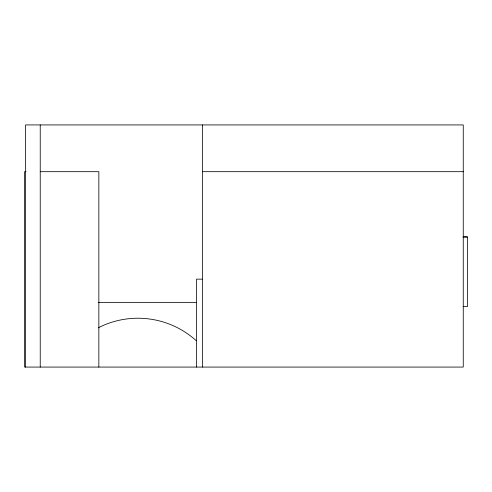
<?xml version="1.0" encoding="UTF-8"?>
<svg xmlns="http://www.w3.org/2000/svg" width="492" height="492" viewBox="0 0 492 492"><rect width="100%" height="100%" fill="white"/><g stroke="black" fill="none" stroke-linecap="round" stroke-linejoin="round"><path stroke-width="0.74" d="M26.088 171.683L24.6 171.683L24.6 367.075L463.255 367.075L463.255 124.925L25.578 124.925L25.578 367.075M40.233 171.683L98.849 171.683L98.849 367.075M202.409 171.683L463.255 171.683M463.144 236.744L467.4 236.744L467.4 306.614L463.144 306.614M463.144 237.132L467.4 237.132M202.12 279.148L196.548 279.148L196.548 367.075M98.468 302.592L196.548 302.592M202.409 124.925L202.409 367.075M40.233 124.925L40.233 367.075M98.24 327.813A86.949 86.949 0 0 1 196.326 340.753"/></g></svg>
